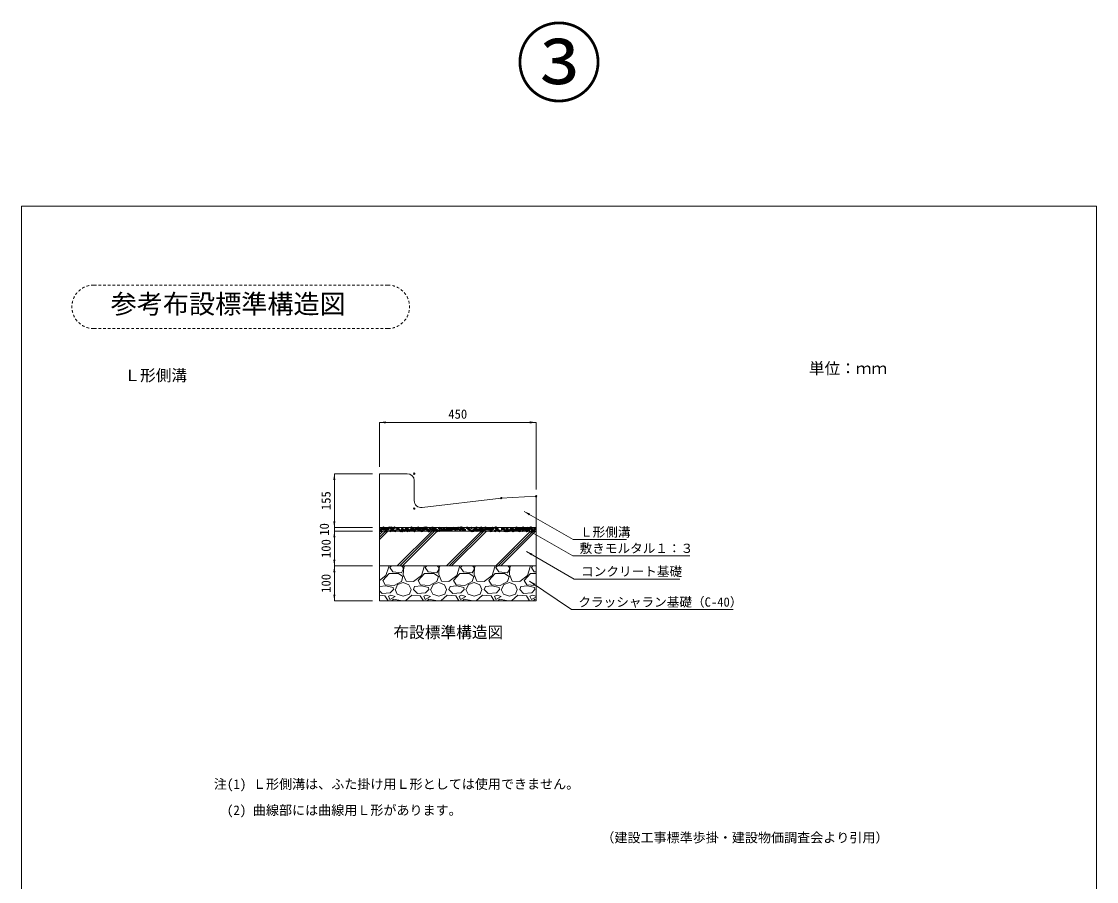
# Model space of a CAD drawing. Units: millimetres at full size, sheet at 1:10; some dimension numbers follow another scale. Extents: x 763 to 9194, y 33652 to 39783.
# Drawn here: x 6106 to 9194, y 36753 to 39223 of the extents above; entities that cross this region are included whole.
import ezdxf
from ezdxf.enums import TextEntityAlignment as Align

# ---------------------------------------------------------------- set-up
doc = ezdxf.new("R2010")
doc.units = ezdxf.units.MM
doc.header["$LTSCALE"] = 10
doc.header["$PDMODE"] = 32
doc.header["$PDSIZE"] = 5
doc.linetypes.add('USER1', pattern=[1.35, 0.75, -0.6])
for name, color, linetype, lineweight in [('(0-0)', 2, 'Continuous', 13), ('0_2', 7, 'Continuous', 20), ('図枠', 7, 'Continuous', 9), ('寸法線', 7, 'Continuous', 9), ('本体', 2, 'Continuous', 20), ('枠', 5, 'Continuous', 5), ('補助線', 8, 'Continuous', 13), ('ﾊｯﾁﾝｸﾞ', 7, 'Continuous', 5)]:
    doc.layers.add(name, color=color, linetype=linetype, lineweight=lineweight)
doc.styles.add('ＭＳ ゴシック', font='')
doc.styles.get('ＭＳ ゴシック').set_extended_font_data('MS Gothic')

# ---------------------------------------------------------------- blocks, each defined once
blk = doc.blocks.new('filled_arrow')
at = {"color": 0, "linetype": 'Continuous', "lineweight": -2}
blk.add_solid([(7.5, 1.25), (0, 0), (7.5, -1.25)], dxfattribs=at)

msp = doc.modelspace()

# ---------------------------------------------------------------- hatches: boundary and pattern name
at = {"layer": 'ﾊｯﾁﾝｸﾞ'}
h = msp.add_hatch(dxfattribs=at)
h.set_pattern_fill('USER', color=256, style=0, pattern_type=2)
h.set_pattern_definition([(45, (-9967.24, 0), (-70.71068, 70.71068), []), (45, (-9959.99, 0), (-70.71068, 70.71068), []), (45, (-9952.74, 0), (-70.71068, 70.71068), [])])
h.paths.add_polyline_path([(7584.55, 37659.18), (7584.55, 37759.18), (7134.55, 37759.18), (7134.55, 37659.18)])

# ---------------------------------------------------------------- linework, layer by layer
at = {"layer": '(0-0)', "color": 7, "linetype": 'USER1', "lineweight": 9}
for p, q in [((7158.43, 38465.81), (6313.65, 38465.81)), ((7158.43, 38340.81), (6313.65, 38340.81))]:
    msp.add_line(p, q, dxfattribs=at)
for centre, start, end in [((6313.65, 38403.31), 90, 270), ((7158.43, 38403.31), 270, 90)]:
    msp.add_arc(centre, 62.5, start, end, dxfattribs=at)
at = {"layer": '0_2', "lineweight": 13}
for p, q in [((7584.55, 37769.18), (7134.55, 37769.18)), ((7134.55, 37769.18), (7134.55, 37759.18)), ((7584.55, 37759.18), (7584.55, 37769.18)), ((7584.55, 37759.18), (7134.55, 37759.18)), ((7134.55, 37759.18), (7134.55, 37651)), ((7584.55, 37759.18), (7584.55, 37653.13)), ((7134.55, 37659.18), (7134.55, 37559.18)), ((7584.55, 37659.18), (7134.55, 37659.18)), ((7584.55, 37659.18), (7584.55, 37651.59)), ((7584.55, 37659.18), (7584.55, 37559.18)), ((7584.55, 37559.18), (7134.55, 37559.18))]:
    msp.add_line(p, q, dxfattribs=at)
at = {"layer": '図枠'}
for p, q in [((7134.55, 38071.37), (7584.55, 38071.37)), ((7134.55, 37944.18), (7134.55, 38071.37)), ((7584.55, 37879.18), (7584.55, 38071.37)), ((7005.01, 37769.18), (7005.01, 37924.18)), ((7114.55, 37924.18), (7005.01, 37924.18)), ((7005.01, 37805.18), (7005.01, 37723.18)), ((7114.55, 37769.18), (7005.01, 37769.18)), ((7114.55, 37769.18), (7005.01, 37769.18)), ((7114.55, 37759.18), (7005.01, 37759.18)), ((7005.01, 37759.18), (7005.01, 37659.18)), ((7114.55, 37759.18), (7005.01, 37759.18)), ((7114.55, 37659.18), (7005.01, 37659.18)), ((7005.01, 37659.18), (7005.01, 37559.18)), ((7114.55, 37659.18), (7005.01, 37659.18)), ((7114.55, 37559.18), (7005.01, 37559.18))]:
    msp.add_line(p, q, dxfattribs=at)
at = {"layer": '寸法線'}
for points in [[(7550.5, 37815.8), (7690.72, 37734.84), (7844.04, 37734.84)], [(7555.8, 37765.09), (7689.61, 37687.83), (8026.56, 37687.83)], [(7556.7, 37700.87), (7693.96, 37621.63), (7997.8, 37621.63)], [(7565.53, 37615.75), (7686.07, 37533.77), (8150.23, 37533.77)]]:
    msp.add_lwpolyline(points, dxfattribs=at)
at = {"layer": '本体'}
for p, q in [((7134.55, 37924.18), (7134.55, 37769.18)), ((7134.55, 37924.18), (7214.55, 37924.18)), ((7234.55, 37904.18), (7234.55, 37846.72)), ((7484.55, 37854.18), (7584.55, 37859.18)), ((7584.55, 37769.18), (7584.55, 37859.18)), ((7256.94, 37826.86), (7484.55, 37854.18)), ((7134.55, 37769.18), (7584.55, 37769.18))]:
    msp.add_line(p, q, dxfattribs=at)
for centre, start, end in [((7214.55, 37904.18), 0, 90), ((7254.55, 37846.72), 180, 276.84277)]:
    msp.add_arc(centre, 20, start, end, dxfattribs=at)
at = {"layer": '枠', "lineweight": 13}
for p, q in [((9194.35, 38692.41), (6106.35, 38692.41)), ((6106.35, 34212.41), (6106.35, 38692.41)), ((9194.35, 34212.41), (9194.35, 38692.41))]:
    msp.add_line(p, q, dxfattribs=at)
at = {"layer": '補助線', "lineweight": 20}
for centre in [(7234.55, 37924.18), (7584.55, 37859.18), (7484.55, 37854.18), (7234.55, 37824.18)]:
    msp.add_circle(centre, 2, dxfattribs=at)
at = {"layer": 'ﾊｯﾁﾝｸﾞ'}
for p, q in [((7153.38, 37631.62), (7161.51, 37657.02)), ((7161.51, 37657.02), (7160.19, 37659.18)), ((7168.74, 37659.18), (7164.56, 37654.99)), ((7164.56, 37654.99), (7172.68, 37642.8)), ((7172.68, 37642.8), (7198.08, 37639.75)), ((7198.08, 37639.75), (7203.16, 37648.9)), ((7203.16, 37654.99), (7198.38, 37659.18)), ((7204.18, 37656.01), (7203.16, 37634.67)), ((7203.16, 37648.9), (7203.16, 37654.99)), ((7207.65, 37659.18), (7204.18, 37656.01)), ((7254.98, 37631.62), (7263.11, 37657.02)), ((7263.11, 37657.02), (7261.79, 37659.18)), ((7270.34, 37659.18), (7266.16, 37654.99)), ((7266.16, 37654.99), (7274.28, 37642.8)), ((7274.28, 37642.8), (7299.68, 37639.75)), ((7299.68, 37639.75), (7304.76, 37648.9)), ((7304.76, 37654.99), (7299.98, 37659.18)), ((7305.78, 37656.01), (7304.76, 37634.67)), ((7304.76, 37648.9), (7304.76, 37654.99)), ((7309.25, 37659.18), (7305.78, 37656.01)), ((7356.58, 37631.62), (7364.71, 37657.02)), ((7364.71, 37657.02), (7363.39, 37659.18)), ((7371.94, 37659.18), (7367.76, 37654.99)), ((7367.76, 37654.99), (7375.88, 37642.8)), ((7375.88, 37642.8), (7401.28, 37639.75)), ((7401.28, 37639.75), (7406.36, 37648.9)), ((7406.36, 37654.99), (7401.58, 37659.18)), ((7407.38, 37656.01), (7406.36, 37634.67)), ((7406.36, 37648.9), (7406.36, 37654.99)), ((7410.85, 37659.18), (7407.38, 37656.01)), ((7458.18, 37631.62), (7466.31, 37657.02)), ((7466.31, 37657.02), (7464.99, 37659.18)), ((7473.54, 37659.18), (7469.36, 37654.99)), ((7469.36, 37654.99), (7477.48, 37642.8)), ((7477.48, 37642.8), (7502.88, 37639.75)), ((7502.88, 37639.75), (7507.96, 37648.9)), ((7507.96, 37654.99), (7503.18, 37659.18)), ((7508.98, 37656.01), (7507.96, 37634.67)), ((7507.96, 37648.9), (7507.96, 37654.99)), ((7512.45, 37659.18), (7508.98, 37656.01)), ((7559.78, 37631.62), (7567.91, 37657.02)), ((7567.91, 37657.02), (7566.59, 37659.18)), ((7575.14, 37659.18), (7570.96, 37654.99)), ((7570.96, 37654.99), (7579.08, 37642.8)), ((7579.08, 37642.8), (7584.55, 37642.14)), ((7134.55, 37617.08), (7153.38, 37631.62)), ((7144.24, 37617.4), (7162.52, 37637.72)), ((7151.35, 37605.21), (7144.24, 37617.4)), ((7162.52, 37637.72), (7188.94, 37637.72)), ((7198.08, 37614.35), (7176.75, 37603.18)), ((7188.94, 37637.72), (7202.15, 37628.58)), ((7202.15, 37628.58), (7198.08, 37614.35)), ((7203.16, 37634.67), (7211.29, 37615.37)), ((7211.29, 37615.37), (7232.63, 37614.35)), ((7232.63, 37614.35), (7254.98, 37631.62)), ((7245.84, 37617.4), (7264.12, 37637.72)), ((7252.95, 37605.21), (7245.84, 37617.4)), ((7264.12, 37637.72), (7290.54, 37637.72)), ((7299.68, 37614.35), (7278.35, 37603.18)), ((7290.54, 37637.72), (7303.75, 37628.58)), ((7303.75, 37628.58), (7299.68, 37614.35)), ((7304.76, 37634.67), (7312.89, 37615.37)), ((7312.89, 37615.37), (7334.23, 37614.35)), ((7334.23, 37614.35), (7356.58, 37631.62)), ((7347.44, 37617.4), (7365.72, 37637.72)), ((7354.55, 37605.21), (7347.44, 37617.4)), ((7365.72, 37637.72), (7392.14, 37637.72)), ((7401.28, 37614.35), (7379.95, 37603.18)), ((7392.14, 37637.72), (7405.35, 37628.58)), ((7405.35, 37628.58), (7401.28, 37614.35)), ((7406.36, 37634.67), (7414.49, 37615.37)), ((7414.49, 37615.37), (7435.83, 37614.35)), ((7435.83, 37614.35), (7458.18, 37631.62)), ((7449.04, 37617.4), (7467.32, 37637.72)), ((7456.15, 37605.21), (7449.04, 37617.4)), ((7467.32, 37637.72), (7493.74, 37637.72)), ((7502.88, 37614.35), (7481.55, 37603.18)), ((7493.74, 37637.72), (7506.95, 37628.58)), ((7506.95, 37628.58), (7502.88, 37614.35)), ((7507.96, 37634.67), (7516.09, 37615.37)), ((7516.09, 37615.37), (7537.43, 37614.35)), ((7537.43, 37614.35), (7559.78, 37631.62)), ((7550.64, 37617.4), (7568.92, 37637.72)), ((7557.75, 37605.21), (7550.64, 37617.4)), ((7568.92, 37637.72), (7584.55, 37637.72)), ((7153.38, 37602.16), (7134.55, 37600.18)), ((7142.2, 37579.81), (7134.55, 37588.15)), ((7165.57, 37581.84), (7142.2, 37579.81)), ((7176.75, 37603.18), (7151.35, 37605.21)), ((7173.7, 37597.08), (7153.38, 37602.16)), ((7174.72, 37592), (7165.57, 37581.84)), ((7174.72, 37592), (7173.7, 37597.08)), ((7179.8, 37592), (7185.89, 37577.78)), ((7180.81, 37592), (7186.91, 37606.22)), ((7186.91, 37606.22), (7203.16, 37611.3)), ((7203.16, 37611.3), (7219.42, 37605.21)), ((7219.42, 37605.21), (7225.52, 37592)), ((7220.44, 37577.78), (7225.52, 37592)), ((7232.63, 37592), (7235.68, 37600.13)), ((7243.8, 37579.81), (7232.63, 37592)), ((7254.98, 37602.16), (7235.68, 37600.13)), ((7267.17, 37581.84), (7243.8, 37579.81)), ((7278.35, 37603.18), (7252.95, 37605.21)), ((7275.3, 37597.08), (7254.98, 37602.16)), ((7276.32, 37592), (7267.17, 37581.84)), ((7276.32, 37592), (7275.3, 37597.08)), ((7281.4, 37592), (7287.49, 37577.78)), ((7282.41, 37592), (7288.51, 37606.22)), ((7288.51, 37606.22), (7304.76, 37611.3)), ((7304.76, 37611.3), (7321.02, 37605.21)), ((7321.02, 37605.21), (7327.12, 37592)), ((7322.04, 37577.78), (7327.12, 37592)), ((7334.23, 37592), (7337.28, 37600.13)), ((7345.4, 37579.81), (7334.23, 37592)), ((7356.58, 37602.16), (7337.28, 37600.13)), ((7368.77, 37581.84), (7345.4, 37579.81)), ((7379.95, 37603.18), (7354.55, 37605.21)), ((7376.9, 37597.08), (7356.58, 37602.16)), ((7377.92, 37592), (7368.77, 37581.84)), ((7377.92, 37592), (7376.9, 37597.08)), ((7383, 37592), (7389.09, 37577.78)), ((7384.01, 37592), (7390.11, 37606.22)), ((7390.11, 37606.22), (7406.36, 37611.3)), ((7406.36, 37611.3), (7422.62, 37605.21)), ((7422.62, 37605.21), (7428.72, 37592)), ((7423.64, 37577.78), (7428.72, 37592)), ((7435.83, 37592), (7438.88, 37600.13)), ((7447, 37579.81), (7435.83, 37592)), ((7458.18, 37602.16), (7438.88, 37600.13)), ((7470.37, 37581.84), (7447, 37579.81)), ((7481.55, 37603.18), (7456.15, 37605.21)), ((7478.5, 37597.08), (7458.18, 37602.16)), ((7479.52, 37592), (7470.37, 37581.84)), ((7479.52, 37592), (7478.5, 37597.08)), ((7484.6, 37592), (7490.69, 37577.78)), ((7485.61, 37592), (7491.71, 37606.22)), ((7491.71, 37606.22), (7507.96, 37611.3)), ((7507.96, 37611.3), (7524.22, 37605.21)), ((7524.22, 37605.21), (7530.32, 37592)), ((7525.24, 37577.78), (7530.32, 37592)), ((7537.43, 37592), (7540.48, 37600.13)), ((7548.6, 37579.81), (7537.43, 37592)), ((7559.78, 37602.16), (7540.48, 37600.13)), ((7571.97, 37581.84), (7548.6, 37579.81)), ((7583.15, 37603.18), (7557.75, 37605.21)), ((7580.1, 37597.08), (7559.78, 37602.16)), ((7581.12, 37592), (7571.97, 37581.84)), ((7581.12, 37592), (7580.1, 37597.08)), ((7584.55, 37603.91), (7583.15, 37603.18)), ((7150.33, 37573.71), (7134.55, 37575.03)), ((7159.21, 37559.18), (7150.33, 37573.71)), ((7167.6, 37575.74), (7160.49, 37572.7)), ((7160.49, 37572.7), (7164.56, 37562.54)), ((7164.56, 37562.54), (7179.8, 37571.68)), ((7179.8, 37571.68), (7167.6, 37575.74)), ((7174.72, 37563.55), (7170.34, 37559.18)), ((7195.04, 37560.5), (7174.72, 37563.55)), ((7185.89, 37577.78), (7203.16, 37572.7)), ((7196.55, 37559.18), (7195.04, 37560.5)), ((7203.16, 37572.7), (7220.44, 37577.78)), ((7227.55, 37575.74), (7209.4, 37559.18)), ((7251.93, 37573.71), (7227.55, 37575.74)), ((7260.81, 37559.18), (7251.93, 37573.71)), ((7269.2, 37575.74), (7262.09, 37572.7)), ((7262.09, 37572.7), (7266.16, 37562.54)), ((7266.16, 37562.54), (7281.4, 37571.68)), ((7281.4, 37571.68), (7269.2, 37575.74)), ((7276.32, 37563.55), (7271.94, 37559.18)), ((7296.64, 37560.5), (7276.32, 37563.55)), ((7287.49, 37577.78), (7304.76, 37572.7)), ((7298.15, 37559.18), (7296.64, 37560.5)), ((7304.76, 37572.7), (7322.04, 37577.78)), ((7329.15, 37575.74), (7311, 37559.18)), ((7353.53, 37573.71), (7329.15, 37575.74)), ((7362.41, 37559.18), (7353.53, 37573.71)), ((7370.8, 37575.74), (7363.69, 37572.7)), ((7363.69, 37572.7), (7367.76, 37562.54)), ((7367.76, 37562.54), (7383, 37571.68)), ((7383, 37571.68), (7370.8, 37575.74)), ((7377.92, 37563.55), (7373.54, 37559.18)), ((7398.24, 37560.5), (7377.92, 37563.55)), ((7389.09, 37577.78), (7406.36, 37572.7)), ((7399.75, 37559.18), (7398.24, 37560.5)), ((7406.36, 37572.7), (7423.64, 37577.78)), ((7430.75, 37575.74), (7412.6, 37559.18)), ((7455.13, 37573.71), (7430.75, 37575.74)), ((7464.01, 37559.18), (7455.13, 37573.71)), ((7472.4, 37575.74), (7465.29, 37572.7)), ((7465.29, 37572.7), (7469.36, 37562.54)), ((7469.36, 37562.54), (7484.6, 37571.68)), ((7484.6, 37571.68), (7472.4, 37575.74)), ((7479.52, 37563.55), (7475.14, 37559.18)), ((7499.84, 37560.5), (7479.52, 37563.55)), ((7490.69, 37577.78), (7507.96, 37572.7)), ((7501.35, 37559.18), (7499.84, 37560.5)), ((7507.96, 37572.7), (7525.24, 37577.78)), ((7532.35, 37575.74), (7514.2, 37559.18)), ((7556.73, 37573.71), (7532.35, 37575.74)), ((7565.61, 37559.18), (7556.73, 37573.71)), ((7574, 37575.74), (7566.89, 37572.7)), ((7566.89, 37572.7), (7570.96, 37562.54)), ((7570.96, 37562.54), (7584.55, 37570.7)), ((7584.55, 37572.23), (7574, 37575.74)), ((7581.12, 37563.55), (7576.74, 37559.18)), ((7584.55, 37563.04), (7581.12, 37563.55))]:
    msp.add_line(p, q, dxfattribs=at)
for p in [(7138.45, 37764.17), (7139.09, 37764.88), (7141.74, 37765.23), (7145.87, 37765.77), (7146.39, 37764.76), (7146.55, 37769.12), (7148.74, 37765.81), (7152.77, 37766.68), (7154.27, 37764.2), (7155.41, 37767.03), (7159.38, 37764.7), (7159.54, 37767.57), (7162.37, 37769.14), (7166.44, 37768.48), (7169.07, 37765.63), (7169.09, 37768.83), (7170.01, 37764.77), (7170.09, 37764.23), (7173.1, 37765.19), (7178.19, 37769.17), (7185.91, 37764.26), (7186.4, 37765.36), (7189.7, 37765.18), (7199.4, 37765.3), (7201.73, 37764.29), (7210.03, 37765.01), (7210.96, 37764.15), (7213.12, 37765.79), (7217.55, 37764.32), (7226.23, 37768.61), (7226.41, 37765.96), (7230.65, 37764.56), (7232.6, 37764.04), (7233.37, 37764.35), (7239.41, 37765.9), (7239.5, 37764.95), (7242.14, 37765.29), (7245.92, 37769.02), (7246.27, 37765.84), (7249.19, 37764.38), (7250.98, 37764.38), (7253.13, 37766.4), (7253.17, 37766.75), (7255.81, 37767.09), (7259.94, 37767.64), (7265.01, 37764.4), (7266.25, 37768.84), (7266.43, 37766.57), (7266.84, 37768.55), (7267.19, 37767.98), (7269.49, 37768.89), (7271.61, 37763.93), (7279.42, 37766.5), (7280.83, 37764.43), (7286.88, 37768.39), (7291.94, 37763.76), (7293.14, 37767), (7296.65, 37764.46), (7306.44, 37767.17), (7307.21, 37768.22), (7308.14, 37767.36), (7312.47, 37764.49), (7319.44, 37767.1), (7327.83, 37767.77), (7328.29, 37764.52), (7333, 37764.1), (7333.16, 37767.6), (7339.9, 37765.01), (7342.54, 37765.36), (7344.1, 37764.55), (7346.45, 37767.77), (7346.67, 37765.9), (7348.16, 37767.59), (7349.1, 37766.74), (7353.57, 37766.81), (7356.22, 37767.16), (7359.45, 37767.71), (7359.92, 37764.58), (7360.35, 37767.7), (7367.25, 37768.61), (7368.79, 37767.15), (7369.89, 37768.96), (7373.17, 37768.2), (7375.74, 37764.61), (7386.47, 37768.37), (7389.12, 37766.97), (7390.05, 37766.11), (7391.56, 37764.63), (7399.46, 37768.31), (7406.63, 37763.78), (7407.38, 37764.66), (7409.74, 37766.52), (7413.18, 37768.8), (7423.2, 37764.69), (7426.48, 37768.97), (7430.07, 37766.35), (7431.01, 37765.49), (7433.35, 37764.21), (7433.4, 37764.17), (7439.02, 37764.72), (7439.47, 37768.91), (7440.3, 37765.08), (7442.95, 37765.42), (7446.65, 37764.38), (7447.08, 37765.97), (7450.7, 37765.9), (7453.98, 37766.88), (7454.84, 37764.75), (7456.62, 37767.22), (7459.64, 37764.32), (7460.75, 37767.77), (7467.65, 37768.68), (7470.29, 37769.02), (7470.66, 37764.78), (7471.02, 37765.72), (7471.96, 37764.86), (7473.36, 37764.81), (7486.48, 37764.81), (7486.66, 37764.98), (7491.65, 37765.27), (7499.65, 37764.92), (7502.3, 37764.84), (7511.98, 37765.1), (7512.91, 37764.24), (7513.37, 37765.41), (7518.12, 37764.86), (7526.67, 37765.58), (7528.19, 37768.7), (7532.61, 37764.65), (7533.81, 37764.23), (7533.94, 37764.89), (7539.67, 37765.52), (7540.71, 37765.14), (7543.35, 37765.49), (7547.48, 37766.03), (7547.88, 37769.11), (7549.76, 37764.92), (7552.93, 37764.48), (7553.39, 37766.01), (7554.38, 37766.94), (7557.02, 37767.29), (7561.15, 37767.83), (7565.58, 37764.95), (7566.69, 37766.18), (7568.05, 37768.74), (7568.2, 37768.93), (7569.14, 37768.08), (7570.7, 37769.09), (7573.56, 37764.03), (7579.68, 37766.12), (7581.4, 37764.98), (7139.54, 37759.5), (7153.26, 37760), (7153.8, 37761.17), (7154.74, 37760.31), (7166.56, 37760.17), (7174.43, 37760.72), (7179.55, 37760.1), (7193.27, 37760.6), (7194.76, 37760.55), (7195.69, 37759.69), (7198.47, 37759.54), (7201.12, 37759.89), (7205.25, 37760.44), (7206.57, 37760.77), (7212.15, 37761.34), (7214.79, 37761.69), (7215.38, 37760.1), (7218.92, 37762.24), (7219.56, 37760.71), (7225.82, 37763.15), (7228.47, 37763.49), (7233.28, 37761.2), (7235.71, 37759.92), (7246.58, 37761.37), (7251.92, 37763.53), (7256.34, 37759.48), (7259.58, 37761.31), (7273.3, 37761.8), (7276.66, 37759.3), (7286.59, 37761.97), (7292.87, 37762.9), (7298.88, 37759.61), (7299.59, 37761.91), (7301.52, 37759.96), (7305.65, 37760.5), (7312.55, 37761.41), (7312.56, 37763.31), (7313.31, 37762.4), (7315.19, 37761.76), (7319.32, 37762.3), (7326.22, 37763.21), (7326.61, 37762.57), (7328.87, 37763.56), (7332.89, 37763.14), (7333.83, 37762.28), (7339.6, 37762.51), (7353.32, 37763.01), (7353.52, 37762.69), (7366.62, 37763.18), (7373.84, 37762.51), (7374.78, 37761.65), (7379.62, 37763.11), (7393.34, 37763.61), (7394.47, 37762.06), (7399.28, 37759.68), (7401.92, 37760.02), (7406.05, 37760.57), (7412.95, 37761.48), (7414.8, 37761.89), (7415.6, 37761.82), (7415.73, 37761.03), (7419.63, 37763.71), (7419.73, 37762.37), (7426.63, 37763.28), (7426.8, 37759.18), (7429.27, 37763.62), (7435.43, 37761.44), (7453.52, 37759.62), (7455.75, 37761.26), (7456.69, 37760.41), (7466.81, 37759.79), (7476.38, 37760.82), (7479.81, 37759.72), (7493.53, 37760.22), (7496.71, 37760.64), (7497.64, 37759.78), (7499.68, 37759.74), (7502.33, 37760.09), (7506.46, 37760.63), (7506.83, 37760.39), (7513.36, 37761.54), (7516, 37761.89), (7517.33, 37760.19), (7519.82, 37760.32), (7520.13, 37762.43), (7527.03, 37763.34), (7529.68, 37763.69), (7533.54, 37760.82), (7537.66, 37760.02), (7546.84, 37760.99), (7553.87, 37763.62), (7558.29, 37759.57), (7559.83, 37760.93), (7573.55, 37761.42), (7578.62, 37759.39)]:
    msp.add_point(p, dxfattribs=at)

# ---------------------------------------------------------------- block references
at = {"layer": '図枠', "xscale": 2.4, "yscale": 2.4}
msp.add_blockref('filled_arrow', (7134.55, 38071.37), dxfattribs=at)
for p, rotation in [((7584.55, 38071.37), 180), ((7005.01, 37924.18), 270), ((7005.01, 37769.18), 90), ((7005.01, 37769.18), 90), ((7005.01, 37759.18), 270), ((7005.01, 37759.18), 270), ((7005.01, 37659.18), 90), ((7005.01, 37659.18), 270), ((7005.01, 37559.18), 90)]:
    msp.add_blockref('filled_arrow', p, dxfattribs=dict(at, rotation=rotation))
at = {"layer": '寸法線', "xscale": 2.4, "yscale": 2.4}
for p, rotation in [((7550.5, 37815.8), 330), ((7555.8, 37765.09), 330), ((7556.7, 37700.87), 330), ((7565.53, 37615.75), 325.8)]:
    msp.add_blockref('filled_arrow', p, dxfattribs=dict(at, rotation=rotation))

# ---------------------------------------------------------------- texts
at = {"layer": '0_2', "color": 1, "style": 'ＭＳ ゴシック'}
msp.add_text('③', height=182.8, dxfattribs=at).set_placement((7650.35, 38956.87), align=Align.BOTTOM_CENTER)
at = {"layer": '0_2', "style": 'ＭＳ ゴシック'}
for s, height, p in [('参考布設標準構造図', 54.99, (6362.56, 38367.58)), ('単位：ｍｍ', 32.99, (8368.1, 38200.11)), ('Ｌ形側溝', 32.99, (6401.91, 38180.14)), ('布設標準構造図', 32.99, (7174.9, 37442.49)), ('注(1) Ｌ形側溝は、ふた掛け用Ｌ形としては使用できません。', 27.49, (6658.81, 37010.92)), ('  (2) 曲線部には曲線用Ｌ形があります。', 27.49, (6658.81, 36935.92)), ('（建設工事標準歩掛・建設物価調査会より引用）', 27.49, (7771.97, 36857.17))]:
    msp.add_text(s, height=height, dxfattribs=at).set_placement(p, align=Align.BOTTOM_LEFT)
at = {"layer": '図枠', "style": 'ＭＳ ゴシック'}
msp.add_text('450', height=26.58, dxfattribs=at).set_placement((7359.55, 38095.37), align=Align.MIDDLE_CENTER)
for s, p in [('155', (6981.01, 37846.68)), ('10', (6976.01, 37764.18)), ('100', (6981.01, 37709.18)), ('100', (6981.01, 37609.18))]:
    msp.add_text(s, height=26.58, rotation=90, dxfattribs=at).set_placement(p, align=Align.MIDDLE_CENTER)
at = {"layer": '寸法線', "style": 'ＭＳ ゴシック'}
for s, p in [('Ｌ形側溝', (7710.72, 37770.01)), ('敷きモルタル１：３', (7709.61, 37723.14)), ('コンクリート基礎', (7713.96, 37656.79)), ('クラッシャラン基礎（C-40）', (7706.07, 37568.93))]:
    msp.add_text(s, height=26.58, dxfattribs=at).set_placement(p, align=Align.TOP_LEFT)

doc.saveas('drawing.dxf')
